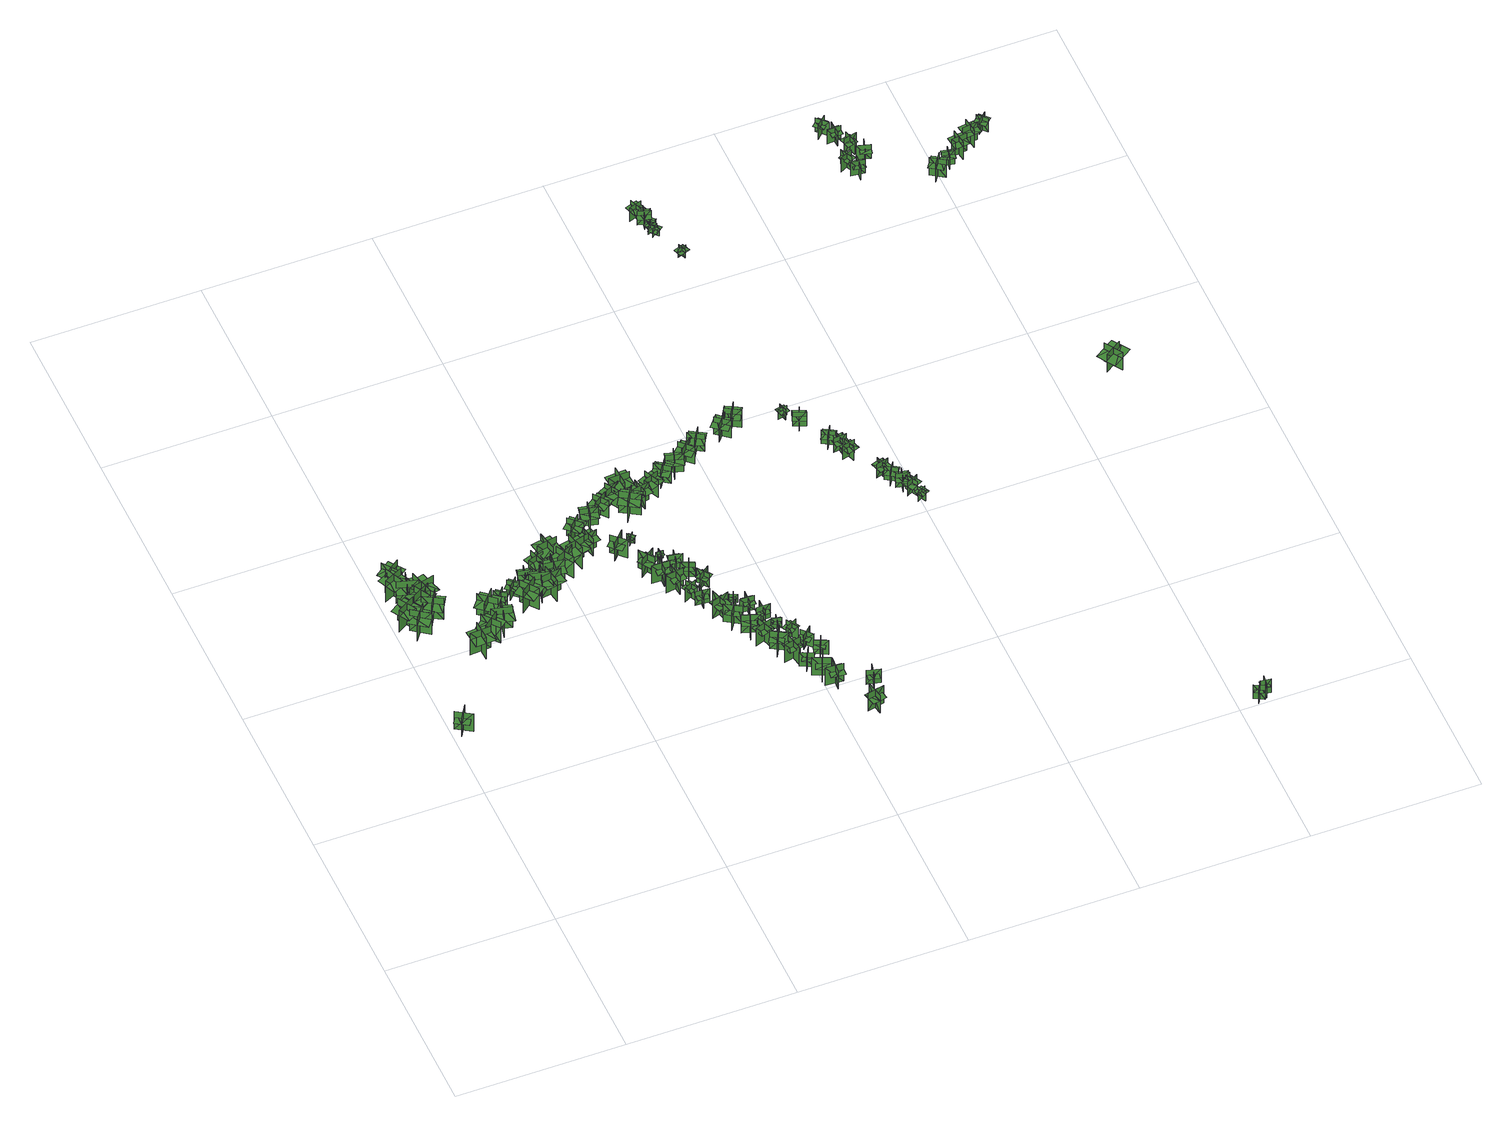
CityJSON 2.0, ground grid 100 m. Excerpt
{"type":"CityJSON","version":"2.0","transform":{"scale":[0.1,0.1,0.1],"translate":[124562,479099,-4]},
"CityObjects":{
"tree1":{"type":"SolitaryVegetationObject","geometry":[{"type":"MultiSurface","lod":"1","boundaries":[[[0,1,2]],[[0,2,3]],[[4,5,6]],[[4,6,7]],[[8,9,10]],[[8,10,11]],[[8,11,12]],[[8,12,13]]]}]},
"tree2":{"type":"SolitaryVegetationObject","geometry":[{"type":"MultiSurface","lod":"1","boundaries":[[[14,15,16]],[[14,16,17]],[[18,19,20]],[[18,20,21]],[[22,23,24]],[[22,24,25]],[[22,25,26]],[[22,26,27]]]}]},
"tree3":{"type":"SolitaryVegetationObject","geometry":[{"type":"MultiSurface","lod":"1","boundaries":[[[28,29,30]],[[28,30,31]],[[32,33,34]],[[32,34,35]],[[36,37,38]],[[36,38,39]],[[36,39,40]],[[36,40,41]]]}]},
"tree4":{"type":"SolitaryVegetationObject","geometry":[{"type":"MultiSurface","lod":"1","boundaries":[[[42,43,44]],[[42,44,45]],[[46,47,48]],[[46,48,49]],[[50,51,52]],[[50,52,53]],[[50,53,54]],[[50,54,55]]]}]},
"tree5":{"type":"SolitaryVegetationObject","geometry":[{"type":"MultiSurface","lod":"1","boundaries":[[[56,57,58]],[[56,58,59]],[[60,61,62]],[[60,62,63]],[[64,65,66]],[[64,66,67]],[[64,67,68]],[[64,68,69]]]}]},
"tree6":{"type":"SolitaryVegetationObject","geometry":[{"type":"MultiSurface","lod":"1","boundaries":[[[70,71,72]],[[70,72,73]],[[74,75,76]],[[74,76,77]],[[78,79,80]],[[78,80,81]],[[78,81,82]],[[78,82,83]]]}]},
"tree7":{"type":"SolitaryVegetationObject","geometry":[{"type":"MultiSurface","lod":"1","boundaries":[[[84,85,86]],[[84,86,87]],[[88,89,90]],[[88,90,91]],[[92,93,94]],[[92,94,95]],[[92,95,96]],[[92,96,97]]]}]},
"tree8":{"type":"SolitaryVegetationObject","geometry":[{"type":"MultiSurface","lod":"1","boundaries":[[[98,99,100]],[[98,100,101]],[[102,103,104]],[[102,104,105]],[[106,107,108]],[[106,108,109]],[[106,109,110]],[[106,110,111]]]}]},
"tree9":{"type":"SolitaryVegetationObject","geometry":[{"type":"MultiSurface","lod":"1","boundaries":[[[112,113,114]],[[112,114,115]],[[116,117,118]],[[116,118,119]],[[120,121,122]],[[120,122,123]],[[120,123,124]],[[120,124,125]]]}]},
"tree10":{"type":"SolitaryVegetationObject","geometry":[{"type":"MultiSurface","lod":"1","boundaries":[[[126,127,128]],[[126,128,129]],[[130,131,132]],[[130,132,133]],[[134,135,136]],[[134,136,137]],[[134,137,138]],[[134,138,139]]]}]},
"tree11":{"type":"SolitaryVegetationObject","geometry":[{"type":"MultiSurface","lod":"1","boundaries":[[[140,141,142]],[[140,142,143]],[[144,145,146]],[[144,146,147]],[[148,149,150]],[[148,150,151]],[[148,151,152]],[[148,152,153]]]}]},
"tree12":{"type":"SolitaryVegetationObject","geometry":[{"type":"MultiSurface","lod":"1","boundaries":[[[154,155,156]],[[154,156,157]],[[158,159,160]],[[158,160,161]],[[162,163,164]],[[162,164,165]],[[162,165,166]],[[162,166,167]]]}]},
"tree13":{"type":"SolitaryVegetationObject","geometry":[{"type":"MultiSurface","lod":"1","boundaries":[[[168,169,170]],[[168,170,171]],[[172,173,174]],[[172,174,175]],[[176,177,178]],[[176,178,179]],[[176,179,180]],[[176,180,181]]]}]},
"tree14":{"type":"SolitaryVegetationObject","geometry":[{"type":"MultiSurface","lod":"1","boundaries":[[[182,183,184]],[[182,184,185]],[[186,187,188]],[[186,188,189]],[[190,191,192]],[[190,192,193]],[[190,193,194]],[[190,194,195]]]}]},
"tree15":{"type":"SolitaryVegetationObject","geometry":[{"type":"MultiSurface","lod":"1","boundaries":[[[196,197,198]],[[196,198,199]],[[200,201,202]],[[200,202,203]],[[204,205,206]],[[204,206,207]],[[204,207,208]],[[204,208,209]]]}]},
"tree16":{"type":"SolitaryVegetationObject","geometry":[{"type":"MultiSurface","lod":"1","boundaries":[[[210,211,212]],[[210,212,213]],[[214,215,216]],[[214,216,217]],[[218,219,220]],[[218,220,221]],[[218,221,222]],[[218,222,223]]]}]},
"tree17":{"type":"SolitaryVegetationObject","geometry":[{"type":"MultiSurface","lod":"1","boundaries":[[[224,225,226]],[[224,226,227]],[[228,229,230]],[[228,230,231]],[[232,233,234]],[[232,234,235]],[[232,235,236]],[[232,236,237]]]}]},
"tree18":{"type":"SolitaryVegetationObject","geometry":[{"type":"MultiSurface","lod":"1","boundaries":[[[238,239,240]],[[238,240,241]],[[242,243,244]],[[242,244,245]],[[246,247,248]],[[246,248,249]],[[246,249,250]],[[246,250,251]]]}]},
"tree19":{"type":"SolitaryVegetationObject","geometry":[{"type":"MultiSurface","lod":"1","boundaries":[[[252,253,254]],[[252,254,255]],[[256,257,258]],[[256,258,259]],[[260,261,262]],[[260,262,263]],[[260,263,264]],[[260,264,265]]]}]},
"tree20":{"type":"SolitaryVegetationObject","geometry":[{"type":"MultiSurface","lod":"1","boundaries":[[[266,267,268]],[[266,268,269]],[[270,271,272]],[[270,272,273]],[[274,275,276]],[[274,276,277]],[[274,277,278]],[[274,278,279]]]}]},
"tree21":{"type":"SolitaryVegetationObject","geometry":[{"type":"MultiSurface","lod":"1","boundaries":[[[280,281,282]],[[280,282,283]],[[284,285,286]],[[284,286,287]],[[288,289,290]],[[288,290,291]],[[288,291,292]],[[288,292,293]]]}]},
"tree22":{"type":"SolitaryVegetationObject","geometry":[{"type":"MultiSurface","lod":"1","boundaries":[[[294,295,296]],[[294,296,297]],[[298,299,300]],[[298,300,301]],[[302,303,304]],[[302,304,305]],[[302,305,306]],[[302,306,307]]]}]},
"tree23":{"type":"SolitaryVegetationObject","geometry":[{"type":"MultiSurface","lod":"1","boundaries":[[[308,309,310]],[[308,310,311]],[[312,313,314]],[[312,314,315]],[[316,317,318]],[[316,318,319]],[[316,319,320]],[[316,320,321]]]}]},
"tree24":{"type":"SolitaryVegetationObject","geometry":[{"type":"MultiSurface","lod":"1","boundaries":[[[322,323,324]],[[322,324,325]],[[326,327,328]],[[326,328,329]],[[330,331,332]],[[330,332,333]],[[330,333,334]],[[330,334,335]]]}]},
"tree25":{"type":"SolitaryVegetationObject","geometry":[{"type":"MultiSurface","lod":"1","boundaries":[[[336,337,338]],[[336,338,339]],[[340,341,342]],[[340,342,343]],[[344,345,346]],[[344,346,347]],[[344,347,348]],[[344,348,349]]]}]},
"tree26":{"type":"SolitaryVegetationObject","geometry":[{"type":"MultiSurface","lod":"1","boundaries":[[[350,351,352]],[[350,352,353]],[[354,355,356]],[[354,356,357]],[[358,359,360]],[[358,360,361]],[[358,361,362]],[[358,362,363]]]}]},
"tree27":{"type":"SolitaryVegetationObject","geometry":[{"type":"MultiSurface","lod":"1","boundaries":[[[364,365,366]],[[364,366,367]],[[368,369,370]],[[368,370,371]],[[372,373,374]],[[372,374,375]],[[372,375,376]],[[372,376,377]]]}]},
"tree28":{"type":"SolitaryVegetationObject","geometry":[{"type":"MultiSurface","lod":"1","boundaries":[[[378,379,380]],[[378,380,381]],[[382,383,384]],[[382,384,385]],[[386,387,388]],[[386,388,389]],[[386,389,390]],[[386,390,391]]]}]},
"tree29":{"type":"SolitaryVegetationObject","geometry":[{"type":"MultiSurface","lod":"1","boundaries":[[[392,393,394]],[[392,394,395]],[[396,397,398]],[[396,398,399]],[[400,401,402]],[[400,402,403]],[[400,403,404]],[[400,404,405]]]}]},
"tree30":{"type":"SolitaryVegetationObject","geometry":[{"type":"MultiSurface","lod":"1","boundaries":[[[406,407,408]],[[406,408,409]],[[410,411,412]],[[410,412,413]],[[414,415,416]],[[414,416,417]],[[414,417,418]],[[414,418,419]]]}]},
"tree31":{"type":"SolitaryVegetationObject","geometry":[{"type":"MultiSurface","lod":"1","boundaries":[[[420,421,422]],[[420,422,423]],[[424,425,426]],[[424,426,427]],[[428,429,430]],[[428,430,431]],[[428,431,432]],[[428,432,433]]]}]},
"tree32":{"type":"SolitaryVegetationObject","geometry":[{"type":"MultiSurface","lod":"1","boundaries":[[[434,435,436]],[[434,436,437]],[[438,439,440]],[[438,440,441]],[[442,443,444]],[[442,444,445]],[[442,445,446]],[[442,446,447]]]}]},
"tree33":{"type":"SolitaryVegetationObject","geometry":[{"type":"MultiSurface","lod":"1","boundaries":[[[448,449,450]],[[448,450,451]],[[452,453,454]],[[452,454,455]],[[456,457,458]],[[456,458,459]],[[456,459,460]],[[456,460,461]]]}]},
"tree34":{"type":"SolitaryVegetationObject","geometry":[{"type":"MultiSurface","lod":"1","boundaries":[[[462,463,464]],[[462,464,465]],[[466,467,468]],[[466,468,469]],[[470,471,472]],[[470,472,473]],[[470,473,474]],[[470,474,475]]]}]},
"tree35":{"type":"SolitaryVegetationObject","geometry":[{"type":"MultiSurface","lod":"1","boundaries":[[[476,477,478]],[[476,478,479]],[[480,481,482]],[[480,482,483]],[[484,485,486]],[[484,486,487]],[[484,487,488]],[[484,488,489]]]}]},
"tree36":{"type":"SolitaryVegetationObject","geometry":[{"type":"MultiSurface","lod":"1","boundaries":[[[490,491,492]],[[490,492,493]],[[494,495,496]],[[494,496,497]],[[498,499,500]],[[498,500,501]],[[498,501,502]],[[498,502,503]]]}]},
"tree37":{"type":"SolitaryVegetationObject","geometry":[{"type":"MultiSurface","lod":"1","boundaries":[[[504,505,506]],[[504,506,507]],[[508,509,510]],[[508,510,511]],[[512,513,514]],[[512,514,515]],[[512,515,516]],[[512,516,517]]]}]},
"tree38":{"type":"SolitaryVegetationObject","geometry":[{"type":"MultiSurface","lod":"1","boundaries":[[[518,519,520]],[[518,520,521]],[[522,523,524]],[[522,524,525]],[[526,527,528]],[[526,528,529]],[[526,529,530]],[[526,530,531]]]}]},
"tree39":{"type":"SolitaryVegetationObject","geometry":[{"type":"MultiSurface","lod":"1","boundaries":[[[532,533,534]],[[532,534,535]],[[536,537,538]],[[536,538,539]],[[540,541,542]],[[540,542,543]],[[540,543,544]],[[540,544,545]]]}]},
"tree40":{"type":"SolitaryVegetationObject","geometry":[{"type":"MultiSurface","lod":"1","boundaries":[[[546,547,548]],[[546,548,549]],[[550,551,552]],[[550,552,553]],[[554,555,556]],[[554,556,557]],[[554,557,558]],[[554,558,559]]]}]},
"tree41":{"type":"SolitaryVegetationObject","geometry":[{"type":"MultiSurface","lod":"1","boundaries":[[[560,561,562]],[[560,562,563]],[[564,565,566]],[[564,566,567]],[[568,569,570]],[[568,570,571]],[[568,571,572]],[[568,572,573]]]}]},
"tree42":{"type":"SolitaryVegetationObject","geometry":[{"type":"MultiSurface","lod":"1","boundaries":[[[574,575,576]],[[574,576,577]],[[578,579,580]],[[578,580,581]],[[582,583,584]],[[582,584,585]],[[582,585,586]],[[582,586,587]]]}]},
"tree43":{"type":"SolitaryVegetationObject","geometry":[{"type":"MultiSurface","lod":"1","boundaries":[[[588,589,590]],[[588,590,591]],[[592,593,594]],[[592,594,595]],[[596,597,598]],[[596,598,599]],[[596,599,600]],[[596,600,601]]]}]},
"tree44":{"type":"SolitaryVegetationObject","geometry":[{"type":"MultiSurface","lod":"1","boundaries":[[[602,603,604]],[[602,604,605]],[[606,607,608]],[[606,608,609]],[[610,611,612]],[[610,612,613]],[[610,613,614]],[[610,614,615]]]}]},
"tree45":{"type":"SolitaryVegetationObject","geometry":[{"type":"MultiSurface","lod":"1","boundaries":[[[616,617,618]],[[616,618,619]],[[620,621,622]],[[620,622,623]],[[624,625,626]],[[624,626,627]],[[624,627,628]],[[624,628,629]]]}]},
"tree46":{"type":"SolitaryVegetationObject","geometry":[{"type":"MultiSurface","lod":"1","boundaries":[[[630,631,632]],[[630,632,633]],[[634,635,636]],[[634,636,637]],[[638,639,640]],[[638,640,641]],[[638,641,642]],[[638,642,643]]]}]},
"tree47":{"type":"SolitaryVegetationObject","geometry":[{"type":"MultiSurface","lod":"1","boundaries":[[[644,645,646]],[[644,646,647]],[[648,649,650]],[[648,650,651]],[[652,653,654]],[[652,654,655]],[[652,655,656]],[[652,656,657]]]}]},
"tree48":{"type":"SolitaryVegetationObject","geometry":[{"type":"MultiSurface","lod":"1","boundaries":[[[658,659,660]],[[658,660,661]],[[662,663,664]],[[662,664,665]],[[666,667,668]],[[666,668,669]],[[666,669,670]],[[666,670,671]]]}]},
"tree49":{"type":"SolitaryVegetationObject","geometry":[{"type":"MultiSurface","lod":"1","boundaries":[[[672,673,674]],[[672,674,675]],[[676,677,678]],[[676,678,679]],[[680,681,682]],[[680,682,683]],[[680,683,684]],[[680,684,685]]]}]},
"tree50":{"type":"SolitaryVegetationObject","geometry":[{"type":"MultiSurface","lod":"1","boundaries":[[[686,687,688]],[[686,688,689]],[[690,691,692]],[[690,692,693]],[[694,695,696]],[[694,696,697]],[[694,697,698]],[[694,698,699]]]}]},
"tree51":{"type":"SolitaryVegetationObject","geometry":[{"type":"MultiSurface","lod":"1","boundaries":[[[700,701,702]],[[700,702,703]],[[704,705,706]],[[704,706,707]],[[708,709,710]],[[708,710,711]],[[708,711,712]],[[708,712,713]]]}]},
"tree52":{"type":"SolitaryVegetationObject","geometry":[{"type":"MultiSurface","lod":"1","boundaries":[[[714,715,716]],[[714,716,717]],[[718,719,720]],[[718,720,721]],[[722,723,724]],[[722,724,725]],[[722,725,726]],[[722,726,727]]]}]},
"tree53":{"type":"SolitaryVegetationObject","geometry":[{"type":"MultiSurface","lod":"1","boundaries":[[[728,729,730]],[[728,730,731]],[[732,733,734]],[[732,734,735]],[[736,737,738]],[[736,738,739]],[[736,739,740]],[[736,740,741]]]}]},
"tree54":{"type":"SolitaryVegetationObject","geometry":[{"type":"MultiSurface","lod":"1","boundaries":[[[742,743,744]],[[742,744,745]],[[746,747,748]],[[746,748,749]],[[750,751,752]],[[750,752,753]],[[750,753,754]],[[750,754,755]]]}]},
"tree55":{"type":"SolitaryVegetationObject","geometry":[{"type":"MultiSurface","lod":"1","boundaries":[[[756,757,758]],[[756,758,759]],[[760,761,762]],[[760,762,763]],[[764,765,766]],[[764,766,767]],[[764,767,768]],[[764,768,769]]]}]},
"tree56":{"type":"SolitaryVegetationObject","geometry":[{"type":"MultiSurface","lod":"1","boundaries":[[[770,771,772]],[[770,772,773]],[[774,775,776]],[[774,776,777]],[[778,779,780]],[[778,780,781]],[[778,781,782]],[[778,782,783]]]}]},
"tree57":{"type":"SolitaryVegetationObject","geometry":[{"type":"MultiSurface","lod":"1","boundaries":[[[784,785,786]],[[784,786,787]],[[788,789,790]],[[788,790,791]],[[792,793,794]],[[792,794,795]],[[792,795,796]],[[792,796,797]]]}]},
"tree58":{"type":"SolitaryVegetationObject","geometry":[{"type":"MultiSurface","lod":"1","boundaries":[[[798,799,800]],[[798,800,801]],[[802,803,804]],[[802,804,805]],[[806,807,808]],[[806,808,809]],[[806,809,810]],[[806,810,811]]]}]},
"tree59":{"type":"SolitaryVegetationObject","geometry":[{"type":"MultiSurface","lod":"1","boundaries":[[[812,813,814]],[[812,814,815]],[[816,817,818]],[[816,818,819]],[[820,821,822]],[[820,822,823]],[[820,823,824]],[[820,824,825]]]}]},
"tree60":{"type":"SolitaryVegetationObject","geometry":[{"type":"MultiSurface","lod":"1","boundaries":[[[826,827,828]],[[826,828,829]],[[830,831,832]],[[830,832,833]],[[834,835,836]],[[834,836,837]],[[834,837,838]],[[834,838,839]]]}]},
"tree61":{"type":"SolitaryVegetationObject","geometry":[{"type":"MultiSurface","lod":"1","boundaries":[[[840,841,842]],[[840,842,843]],[[844,845,846]],[[844,846,847]],[[848,849,850]],[[848,850,851]],[[848,851,852]],[[848,852,853]]]}]},
"tree62":{"type":"SolitaryVegetationObject","geometry":[{"type":"MultiSurface","lod":"1","boundaries":[[[854,855,856]],[[854,856,857]],[[858,859,860]],[[858,860,861]],[[862,863,864]],[[862,864,865]],[[862,865,866]],[[862,866,867]]]}]},
"tree63":{"type":"SolitaryVegetationObject","geometry":[{"type":"MultiSurface","lod":"1","boundaries":[[[868,869,870]],[[868,870,871]],[[872,873,874]],[[872,874,875]],[[876,877,878]],[[876,878,879]],[[876,879,880]],[[876,880,881]]]}]},
"tree64":{"type":"SolitaryVegetationObject","geometry":[{"type":"MultiSurface","lod":"1","boundaries":[[[882,883,884]],[[882,884,885]],[[886,887,888]],[[886,888,889]],[[890,891,892]],[[890,892,893]],[[890,893,894]],[[890,894,895]]]}]},
"tree65":{"type":"SolitaryVegetationObject","geometry":[{"type":"MultiSurface","lod":"1","boundaries":[[[896,897,898]],[[896,898,899]],[[900,901,902]],[[900,902,903]],[[904,905,906]],[[904,906,907]],[[904,907,908]],[[904,908,909]]]}]},
"tree66":{"type":"SolitaryVegetationObject","geometry":[{"type":"MultiSurface","lod":"1","boundaries":[[[910,911,912]],[[910,912,913]],[[914,915,916]],[[914,916,917]],[[918,919,920]],[[918,920,921]],[[918,921,922]],[[918,922,923]]]}]},
"tree67":{"type":"SolitaryVegetationObject","geometry":[{"type":"MultiSurface","lod":"1","boundaries":[[[924,925,926]],[[924,926,927]],[[928,929,930]],[[928,930,931]],[[932,933,934]],[[932,934,935]],[[932,935,936]],[[932,936,937]]]}]},
"tree68":{"type":"SolitaryVegetationObject","geometry":[{"type":"MultiSurface","lod":"1","boundaries":[[[938,939,940]],[[938,940,941]],[[942,943,944]],[[942,944,945]],[[946,947,948]],[[946,948,949]],[[946,949,950]],[[946,950,951]]]}]},
"tree69":{"type":"SolitaryVegetationObject","geometry":[{"type":"MultiSurface","lod":"1","boundaries":[[[952,953,954]],[[952,954,955]],[[956,957,958]],[[956,958,959]],[[960,961,962]],[[960,962,963]],[[960,963,964]],[[960,964,965]]]}]},
"tree70":{"type":"SolitaryVegetationObject","geometry":[{"type":"MultiSurface","lod":"1","boundaries":[[[966,967,968]],[[966,968,969]],[[970,971,972]],[[970,972,973]],[[974,975,976]],[[974,976,977]],[[974,977,978]],[[974,978,979]]]}]},
"tree71":{"type":"SolitaryVegetationObject","geometry":[{"type":"MultiSurface","lod":"1","boundaries":[[[980,981,982]],[[980,982,983]],[[984,985,986]],[[984,986,987]],[[988,989,990]],[[988,990,991]],[[988,991,992]],[[988,992,993]]]}]},
"tree72":{"type":"SolitaryVegetationObject","geometry":[{"type":"MultiSurface","lod":"1","boundaries":[[[994,995,996]],[[994,996,997]],[[998,999,1000]],[[998,1000,1001]],[[1002,1003,1004]],[[1002,1004,1005]],[[1002,1005,1006]],[[1002,1006,1007]]]}]},
"tree73":{"type":"SolitaryVegetationObject","geometry":[{"type":"MultiSurface","lod":"1","boundaries":[[[1008,1009,1010]],[[1008,1010,1011]],[[1012,1013,1014]],[[1012,1014,1015]],[[1016,1017,1018]],[[1016,1018,1019]],[[1016,1019,1020]],[[1016,1020,1021]]]}]},
"tree74":{"type":"SolitaryVegetationObject","geometry":[{"type":"MultiSurface","lod":"1","boundaries":[[[1022,1023,1024]],[[1022,1024,1025]],[[1026,1027,1028]],[[1026,1028,1029]],[[1030,1031,1032]],[[1030,1032,1033]],[[1030,1033,1034]],[[1030,1034,1035]]]}]},
"tree75":{"type":"SolitaryVegetationObject","geometry":[{"type":"MultiSurface","lod":"1","boundaries":[[[1036,1037,1038]],[[1036,1038,1039]],[[1040,1041,1042]],[[1040,1042,1043]],[[1044,1045,1046]],[[1044,1046,1047]],[[1044,1047,1048]],[[1044,1048,1049]]]}]},
"tree76":{"type":"SolitaryVegetationObject","geometry":[{"type":"MultiSurface","lod":"1","boundaries":[[[1050,1051,1052]],[[1050,1052,1053]],[[1054,1055,1056]],[[1054,1056,1057]],[[1058,1059,1060]],[[1058,1060,1061]],[[1058,1061,1062]],[[1058,1062,1063]]]}]},
"tree77":{"type":"SolitaryVegetationObject","geometry":[{"type":"MultiSurface","lod":"1","boundaries":[[[1064,1065,1066]],[[1064,1066,1067]],[[1068,1069,1070]],[[1068,1070,1071]],[[1072,1073,1074]],[[1072,1074,1075]],[[1072,1075,1076]],[[1072,1076,1077]]]}]},
"tree78":{"type":"SolitaryVegetationObject","geometry":[{"type":"MultiSurface","lod":"1","boundaries":[[[1078,1079,1080]],[[1078,1080,1081]],[[1082,1083,1084]],[[1082,1084,1085]],[[1086,1087,1088]],[[1086,1088,1089]],[[1086,1089,1090]],[[1086,1090,1091]]]}]},
"tree79":{"type":"SolitaryVegetationObject","geometry":[{"type":"MultiSurface","lod":"1","boundaries":[[[1092,1093,1094]],[[1092,1094,1095]],[[1096,1097,1098]],[[1096,1098,1099]],[[1100,1101,1102]],[[1100,1102,1103]],[[1100,1103,1104]],[[1100,1104,1105]]]}]},
"tree80":{"type":"SolitaryVegetationObject","geometry":[{"type":"MultiSurface","lod":"1","boundaries":[[[1106,1107,1108]],[[1106,1108,1109]],[[1110,1111,1112]],[[1110,1112,1113]],[[1114,1115,1116]],[[1114,1116,1117]],[[1114,1117,1118]],[[1114,1118,1119]]]}]},
"tree81":{"type":"SolitaryVegetationObject","geometry":[{"type":"MultiSurface","lod":"1","boundaries":[[[1120,1121,1122]],[[1120,1122,1123]],[[1124,1125,1126]],[[1124,1126,1127]],[[1128,1129,1130]],[[1128,1130,1131]],[[1128,1131,1132]],[[1128,1132,1133]]]}]},
"tree82":{"type":"SolitaryVegetationObject","geometry":[{"type":"MultiSurface","lod":"1","boundaries":[[[1134,1135,1136]],[[1134,1136,1137]],[[1138,1139,1140]],[[1138,1140,1141]],[[1142,1143,1144]],[[1142,1144,1145]],[[1142,1145,1146]],[[1142,1146,1147]]]}]},
"tree83":{"type":"SolitaryVegetationObject","geometry":[{"type":"MultiSurface","lod":"1","boundaries":[[[1148,1149,1150]],[[1148,1150,1151]],[[1152,1153,1154]],[[1152,1154,1155]],[[1156,1157,1158]],[[1156,1158,1159]],[[1156,1159,1160]],[[1156,1160,1161]]]}]},
"tree84":{"type":"SolitaryVegetationObject","geometry":[{"type":"MultiSurface","lod":"1","boundaries":[[[1162,1163,1164]],[[1162,1164,1165]],[[1166,1167,1168]],[[1166,1168,1169]],[[1170,1171,1172]],[[1170,1172,1173]],[[1170,1173,1174]],[[1170,1174,1175]]]}]},
"tree85":{"type":"SolitaryVegetationObject","geometry":[{"type":"MultiSurface","lod":"1","boundaries":[[[1176,1177,1178]],[[1176,1178,1179]],[[1180,1181,1182]],[[1180,1182,1183]],[[1184,1185,1186]],[[1184,1186,1187]],[[1184,1187,1188]],[[1184,1188,1189]]]}]},
"tree86":{"type":"SolitaryVegetationObject","geometry":[{"type":"MultiSurface","lod":"1","boundaries":[[[1190,1191,1192]],[[1190,1192,1193]],[[1194,1195,1196]],[[1194,1196,1197]],[[1198,1199,1200]],[[1198,1200,1201]],[[1198,1201,1202]],[[1198,1202,1203]]]}]},
"tree87":{"type":"SolitaryVegetationObject","geometry":[{"type":"MultiSurface","lod":"1","boundaries":[[[1204,1205,1206]],[[1204,1206,1207]],[[1208,1209,1210]],[[1208,1210,1211]],[[1212,1213,1214]],[[1212,1214,1215]],[[1212,1215,1216]],[[1212,1216,1217]]]}]},
"tree88":{"type":"SolitaryVegetationObject","geometry":[{"type":"MultiSurface","lod":"1","boundaries":[[[1218,1219,1220]],[[1218,1220,1221]],[[1222,1223,1224]],[[1222,1224,1225]],[[1226,1227,1228]],[[1226,1228,1229]],[[1226,1229,1230]],[[1226,1230,1231]]]}]},
"tree89":{"type":"SolitaryVegetationObject","geometry":[{"type":"MultiSurface","lod":"1","boundaries":[[[1232,1233,1234]],[[1232,1234,1235]],[[1236,1237,1238]],[[1236,1238,1239]],[[1240,1241,1242]],[[1240,1242,1243]],[[1240,1243,1244]],[[1240,1244,1245]]]}]},
"tree90":{"type":"SolitaryVegetationObject","geometry":[{"type":"MultiSurface","lod":"1","boundaries":[[[1246,1247,1248]],[[1246,1248,1249]],[[1250,1251,1252]],[[1250,1252,1253]],[[1254,1255,1256]],[[1254,1256,1257]],[[1254,1257,1258]],[[1254,1258,1259]]]}]},
"tree91":{"type":"SolitaryVegetationObject","geometry":[{"type":"MultiSurface","lod":"1","boundaries":[[[1260,1261,1262]],[[1260,1262,1263]],[[1264,1265,1266]],[[1264,1266,1267]],[[1268,1269,1270]],[[1268,1270,1271]],[[1268,1271,1272]],[[1268,1272,1273]]]}]},
"tree92":{"type":"SolitaryVegetationObject","geometry":[{"type":"MultiSurface","lod":"1","boundaries":[[[1274,1275,1276]],[[1274,1276,1277]],[[1278,1279,1280]],[[1278,1280,1281]],[[1282,1283,1284]],[[1282,1284,1285]],[[1282,1285,1286]],[[1282,1286,1287]]]}]},
"tree93":{"type":"SolitaryVegetationObject","geometry":[{"type":"MultiSurface","lod":"1","boundaries":[[[1288,1289,1290]],[[1288,1290,1291]],[[1292,1293,1294]],[[1292,1294,1295]],[[1296,1297,1298]],[[1296,1298,1299]],[[1296,1299,1300]],[[1296,1300,1301]]]}]},
"tree94":{"type":"SolitaryVegetationObject","geometry":[{"type":"MultiSurface","lod":"1","boundaries":[[[1302,1303,1304]],[[1302,1304,1305]],[[1306,1307,1308]],[[1306,1308,1309]],[[1310,1311,1312]],[[1310,1312,1313]],[[1310,1313,1314]],[[1310,1314,1315]]]}]},
"tree95":{"type":"SolitaryVegetationObject","geometry":[{"type":"MultiSurface","lod":"1","boundaries":[[[1316,1317,1318]],[[1316,1318,1319]],[[1320,1321,1322]],[[1320,1322,1323]],[[1324,1325,1326]],[[1324,1326,1327]],[[1324,1327,1328]],[[1324,1328,1329]]]}]},
"tree96":{"type":"SolitaryVegetationObject","geometry":[{"type":"MultiSurface","lod":"1","boundaries":[[[1330,1331,1332]],[[1330,1332,1333]],[[1334,1335,1336]],[[1334,1336,1337]],[[1338,1339,1340]],[[1338,1340,1341]],[[1338,1341,1342]],[[1338,1342,1343]]]}]},
"tree97":{"type":"SolitaryVegetationObject","geometry":[{"type":"MultiSurface","lod":"1","boundaries":[[[1344,1345,1346]],[[1344,1346,1347]],[[1348,1349,1350]],[[1348,1350,1351]],[[1352,1353,1354]],[[1352,1354,1355]],[[1352,1355,1356]],[[1352,1356,1357]]]}]},
"tree98":{"type":"SolitaryVegetationObject","geometry":[{"type":"MultiSurface","lod":"1","boundaries":[[[1358,1359,1360]],[[1358,1360,1361]],[[1362,1363,1364]],[[1362,1364,1365]],[[1366,1367,1368]],[[1366,1368,1369]],[[1366,1369,1370]],[[1366,1370,1371]]]}]}
},
"vertices":[
[26,1490,12],[115,1435,12],[115,1435,152],[26,1490,152],[41,1425,12],[41,1425,152],[97,1514,152],[97,1514,12],[41,1425,108],[78,1402,108],[123,1473,108],[86,1496,108],[49,1519,108],[4,1448,108],
[131,2334,7],[27,2270,7],[27,2270,177],[131,2334,177],[52,2353,7],[116,2250,7],[116,2250,177],[52,2353,177],[52,2353,129],[0,2321,129],[64,2217,129],[116,2250,129],[168,2282,129],[103,2385,129],
[161,2267,8],[89,2170,8],[89,2170,178],[161,2267,178],[81,2256,8],[179,2183,8],[179,2183,178],[81,2256,178],[81,2256,130],[45,2207,130],[142,2135,130],[179,2183,130],[215,2232,130],[117,2305,130],
[151,2549,10],[40,2497,10],[40,2497,179],[151,2549,179],[75,2577,10],[126,2466,10],[126,2466,179],[75,2577,179],[75,2577,132],[19,2551,132],[71,2441,132],[126,2466,132],[181,2492,132],[130,2602,132],
[90,2467,10],[207,2433,10],[207,2433,180],[90,2467,180],[128,2395,10],[162,2512,10],[162,2512,180],[128,2395,180],[128,2395,132],[187,2378,132],[221,2495,132],[162,2512,132],[104,2529,132],[70,2412,132],
[156,2548,10],[79,2652,10],[79,2652,150],[156,2548,150],[168,2639,10],[65,2562,10],[65,2562,150],[168,2639,150],[164,2636,111],[131,2681,111],[36,2611,111],[69,2566,111],[102,2520,111],[198,2591,111],
[162,2413,10],[224,2307,10],[224,2307,179],[162,2413,179],[141,2334,10],[246,2396,10],[246,2396,179],[141,2334,179],[141,2334,132],[172,2282,132],[277,2343,132],[246,2396,132],[216,2448,132],[111,2387,132],
[282,2260,9],[176,2320,9],[176,2320,178],[282,2260,178],[261,2338,9],[200,2232,9],[200,2232,178],[261,2338,178],[261,2338,131],[208,2368,131],[148,2263,131],[200,2232,131],[253,2202,131],[314,2308,131],
[294,2436,9],[141,2396,9],[141,2396,180],[294,2436,180],[196,2492,9],[236,2340,9],[236,2340,180],[196,2492,180],[198,2486,133],[131,2469,133],[167,2329,133],[234,2346,133],[301,2363,133],[264,2503,133],
[437,1972,9],[316,1965,9],[316,1965,179],[437,1972,179],[377,2026,9],[384,1905,9],[384,1905,179],[377,2026,179],[377,2026,131],[316,2022,131],[324,1901,131],[384,1905,131],[445,1908,131],[438,2030,131],
[501,1983,8],[422,2076,8],[422,2076,177],[501,1983,177],[508,2064,8],[415,1986,8],[415,1986,177],[508,2064,177],[508,2064,130],[469,2111,130],[376,2032,130],[415,1986,130],[454,1939,130],[547,2017,130],
[553,2148,8],[460,2226,8],[460,2226,178],[553,2148,178],[546,2228,8],[468,2135,8],[468,2135,178],[546,2228,178],[546,2228,130],[500,2268,130],[422,2174,130],[468,2135,130],[515,2096,130],[593,2189,130],
[605,2062,9],[487,2090,9],[487,2090,178],[605,2062,178],[563,2131,9],[535,2013,9],[535,2013,178],[563,2131,178],[563,2131,130],[504,2145,130],[476,2027,130],[535,2013,130],[594,1999,130],[622,2117,130],
[635,2215,10],[573,2261,10],[573,2261,118],[635,2215,118],[628,2266,10],[582,2204,10],[582,2204,118],[628,2266,118],[628,2266,87],[597,2289,87],[551,2227,87],[582,2204,87],[613,2180,87],[659,2243,87],
[720,2307,9],[668,2250,9],[668,2250,117],[720,2307,117],[668,2305,9],[726,2253,9],[726,2253,117],[668,2305,117],[668,2305,87],[642,2276,87],[700,2224,87],[726,2253,87],[752,2282,87],[694,2334,87],
[794,2218,6],[698,2143,6],[698,2143,176],[794,2218,176],[713,2228,6],[788,2132,6],[788,2132,176],[713,2228,176],[713,2228,128],[665,2191,128],[740,2095,128],[788,2132,128],[836,2170,128],[761,2266,128],
[749,2339,10],[825,2324,10],[825,2324,117],[749,2339,117],[778,2296,10],[793,2372,10],[793,2372,117],[778,2296,117],[778,2296,87],[816,2288,87],[831,2364,87],[793,2372,87],[755,2379,87],[740,2303,87],
[893,2221,6],[775,2250,6],[775,2250,176],[893,2221,176],[852,2291,6],[823,2172,6],[823,2172,176],[852,2291,176],[852,2291,128],[793,2305,128],[764,2187,128],[823,2172,128],[882,2158,128],[911,2276,128],
[879,2269,7],[900,2149,7],[900,2149,176],[879,2269,176],[832,2203,7],[951,2224,7],[951,2224,176],[832,2203,176],[832,2203,128],[842,2143,128],[962,2164,128],[951,2224,128],[941,2284,128],[821,2263,128],
[919,2399,10],[825,2367,10],[825,2367,148],[919,2399,148],[860,2429,10],[892,2335,10],[892,2335,148],[860,2429,148],[860,2429,109],[812,2413,109],[844,2319,109],[892,2335,109],[939,2351,109],[907,2445,109],
[876,2291,6],[997,2276,6],[997,2276,175],[876,2291,175],[926,2227,6],[941,2347,6],[941,2347,175],[926,2227,175],[926,2227,128],[986,2219,128],[1001,2340,128],[941,2347,128],[880,2355,128],[865,2234,128],
[972,2379,8],[947,2498,8],[947,2498,178],[972,2379,178],[1016,2447,8],[897,2422,8],[897,2422,178],[1016,2447,178],[1016,2447,130],[1004,2506,130],[885,2481,130],[897,2422,130],[910,2362,130],[1029,2387,130],
[991,2381,5],[1049,2275,5],[1049,2275,174],[991,2381,174],[968,2304,5],[1074,2362,5],[1074,2362,174],[968,2304,174],[968,2304,127],[997,2250,127],[1104,2309,127],[1074,2362,127],[1045,2416,127],[938,2357,127],
[1157,2395,7],[1039,2365,7],[1039,2365,177],[1157,2395,177],[1087,2437,7],[1117,2319,7],[1117,2319,177],[1087,2437,177],[1087,2437,129],[1028,2422,129],[1058,2304,129],[1117,2319,129],[1176,2334,129],[1146,2452,129],
[1151,2418,8],[1248,2438,8],[1248,2438,146],[1151,2418,146],[1206,2382,8],[1186,2479,8],[1186,2479,146],[1206,2382,146],[1206,2382,108],[1255,2392,108],[1235,2489,108],[1186,2479,108],[1137,2469,108],[1157,2371,108],
[1198,2576,10],[1129,2505,10],[1129,2505,149],[1198,2576,149],[1132,2576,10],[1203,2506,10],[1203,2506,149],[1132,2576,149],[1132,2576,110],[1097,2540,110],[1168,2471,110],[1203,2506,110],[1238,2542,110],[1166,2612,110],
[1299,2371,10],[1374,2298,10],[1374,2298,150],[1299,2371,150],[1300,2304,10],[1300,2304,150],[1373,2378,150],[1373,2378,10],[1300,2304,106],[1331,2273,106],[1390,2333,106],[1358,2363,106],[1327,2394,106],[1269,2334,106],
[1279,2644,10],[1257,2547,10],[1257,2547,148],[1279,2644,148],[1222,2609,10],[1320,2587,10],[1320,2587,148],[1222,2609,148],[1222,2609,109],[1212,2560,109],[1309,2539,109],[1320,2587,109],[1330,2636,109],[1233,2657,109],
[1391,2134,11],[1477,2194,11],[1477,2194,151],[1391,2134,151],[1458,2123,11],[1458,2123,151],[1397,2208,151],[1397,2208,11],[1458,2123,107],[1493,2148,107],[1445,2216,107],[1409,2191,107],[1374,2166,107],[1422,2097,107],
[1477,2026,10],[1480,2130,10],[1480,2130,149],[1477,2026,149],[1525,2072,10],[1525,2072,149],[1421,2075,149],[1421,2075,10],[1525,2072,105],[1527,2115,105],[1443,2118,105],[1442,2074,105],[1440,2031,105],[1524,2028,105],
[1532,1941,9],[1517,2045,9],[1517,2045,149],[1532,1941,149],[1572,1995,9],[1572,1995,149],[1468,1980,149],[1468,1980,9],[1572,1995,105],[1565,2039,105],[1483,2026,105],[1489,1983,105],[1496,1940,105],[1579,1952,105],
[1610,1914,11],[1537,1878,11],[1537,1878,120],[1610,1914,120],[1561,1931,11],[1561,1931,120],[1597,1858,120],[1597,1858,11],[1561,1931,86],[1530,1916,86],[1559,1857,86],[1589,1872,86],[1620,1887,86],[1591,1946,86],
[1395,2676,10],[1316,2615,10],[1316,2615,148],[1395,2676,148],[1329,2685,10],[1390,2606,10],[1390,2606,148],[1329,2685,148],[1329,2685,109],[1289,2655,109],[1350,2576,109],[1390,2606,109],[1429,2637,109],[1368,2715,109],
[1449,2380,11],[1413,2410,11],[1413,2410,73],[1449,2380,73],[1446,2410,11],[1446,2410,73],[1416,2374,73],[1416,2374,11],[1446,2410,54],[1431,2422,54],[1408,2394,54],[1422,2381,54],[1437,2369,54],[1461,2397,54],
[1575,1833,12],[1657,1825,12],[1657,1825,121],[1575,1833,121],[1609,1793,12],[1609,1793,121],[1617,1874,121],[1617,1874,12],[1609,1793,87],[1643,1790,87],[1649,1855,87],[1615,1858,87],[1581,1861,87],[1575,1796,87],
[1627,1707,11],[1727,1740,11],[1727,1740,150],[1627,1707,150],[1687,1678,11],[1687,1678,150],[1655,1777,150],[1655,1777,11],[1687,1678,106],[1729,1691,106],[1703,1771,106],[1661,1757,106],[1620,1743,106],[1646,1664,106],
[1530,2198,12],[1529,2245,12],[1529,2245,74],[1530,2198,74],[1550,2220,12],[1550,2220,74],[1504,2219,74],[1504,2219,12],[1550,2220,54],[1550,2240,54],[1513,2239,54],[1513,2219,54],[1514,2200,54],[1551,2201,54],
[1760,1611,10],[1672,1668,10],[1672,1668,149],[1760,1611,149],[1746,1676,10],[1746,1676,149],[1689,1588,149],[1689,1588,10],[1746,1676,105],[1709,1700,105],[1664,1630,105],[1700,1606,105],[1737,1582,105],[1782,1653,105],
[1584,2164,11],[1570,2084,11],[1570,2084,120],[1584,2164,120],[1542,2134,11],[1542,2134,120],[1622,2120,120],[1622,2120,11],[1542,2134,86],[1536,2101,86],[1600,2090,86],[1606,2123,86],[1612,2156,86],[1547,2168,86],
[1788,1584,9],[1755,1485,9],[1755,1485,149],[1788,1584,149],[1729,1554,9],[1729,1554,149],[1828,1521,149],[1828,1521,9],[1729,1554,105],[1715,1513,105],[1794,1486,105],[1808,1528,105],[1822,1569,105],[1742,1596,105],
[1658,2030,11],[1584,2062,11],[1584,2062,120],[1658,2030,120],[1639,2078,11],[1639,2078,120],[1607,2003,120],[1607,2003,11],[1639,2078,86],[1608,2092,86],[1582,2032,86],[1613,2018,86],[1644,2005,86],[1670,2065,86],
[1421,2736,10],[1470,2649,10],[1470,2649,149],[1421,2736,149],[1403,2673,10],[1490,2721,10],[1490,2721,149],[1403,2673,149],[1403,2673,110],[1427,2629,110],[1514,2677,110],[1490,2721,110],[1465,2764,110],[1378,2716,110],
[1866,1467,9],[1767,1435,9],[1767,1435,149],[1866,1467,149],[1806,1497,9],[1806,1497,149],[1839,1398,149],[1839,1398,9],[1806,1497,105],[1765,1484,105],[1791,1404,105],[1832,1418,105],[1874,1431,105],[1848,1511,105],
[1645,1933,12],[1711,1981,12],[1711,1981,120],[1645,1933,120],[1697,1925,12],[1697,1925,120],[1649,1991,120],[1649,1991,12],[1697,1925,86],[1724,1945,86],[1686,1998,86],[1659,1978,86],[1631,1958,86],[1670,1905,86],
[1891,1407,9],[1840,1315,9],[1840,1315,149],[1891,1407,149],[1827,1388,9],[1827,1388,149],[1918,1337,149],[1918,1337,9],[1827,1388,105],[1805,1350,105],[1878,1309,105],[1899,1347,105],[1921,1385,105],[1848,1426,105],
[1537,2643,9],[1474,2539,9],[1474,2539,178],[1537,2643,178],[1458,2625,9],[1562,2561,9],[1562,2561,178],[1458,2625,178],[1458,2625,131],[1427,2573,131],[1531,2509,131],[1562,2561,131],[1594,2613,131],[1490,2677,131],
[1964,1286,9],[1862,1264,9],[1862,1264,148],[1964,1286,148],[1908,1322,9],[1908,1322,148],[1930,1220,148],[1930,1220,9],[1908,1322,104],[1865,1313,104],[1883,1231,104],[1925,1240,104],[1968,1250,104],[1950,1331,104],
[1783,1794,13],[1763,1752,13],[1763,1752,75],[1783,1794,75],[1755,1784,13],[1755,1784,75],[1797,1764,75],[1797,1764,13],[1755,1784,55],[1747,1767,55],[1781,1751,55],[1789,1768,55],[1797,1786,55],[1763,1802,55],
[1948,1156,9],[1985,1228,9],[1985,1228,118],[1948,1156,118],[1998,1172,9],[1998,1172,118],[1925,1209,118],[1925,1209,9],[1998,1172,83],[2013,1203,83],[1955,1232,83],[1940,1202,83],[1925,1171,83],[1983,1142,83],
[1820,1651,11],[1824,1733,11],[1824,1733,120],[1820,1651,120],[1859,1686,11],[1859,1686,120],[1778,1690,120],[1778,1690,11],[1859,1686,86],[1861,1720,86],[1796,1724,86],[1794,1690,86],[1792,1656,86],[1857,1653,86],
[1564,2738,9],[1443,2731,9],[1443,2731,178],[1564,2738,178],[1504,2792,9],[1511,2671,9],[1511,2671,178],[1504,2792,178],[1504,2792,131],[1443,2789,131],[1451,2667,131],[1511,2671,131],[1572,2675,131],[1565,2796,131],
[1996,1055,8],[2038,1151,8],[2038,1151,147],[1996,1055,147],[2058,1080,8],[2058,1080,147],[1963,1122,147],[1963,1122,8],[2058,1080,103],[2076,1119,103],[1999,1153,103],[1982,1113,103],[1964,1073,103],[2041,1040,103],
[1834,1597,11],[1916,1599,11],[1916,1599,119],[1834,1597,119],[1872,1561,11],[1872,1561,119],[1871,1642,119],[1871,1642,11],[1872,1561,85],[1906,1562,85],[1905,1627,85],[1871,1626,85],[1837,1625,85],[1838,1560,85],
[2054,972,9],[2063,1076,9],[2063,1076,148],[2054,972,148],[2105,1015,9],[2105,1015,148],[2001,1024,148],[2001,1024,9],[2105,1015,104],[2109,1059,104],[2026,1066,104],[2022,1022,104],[2018,979,104],[2102,972,104],
[1945,1507,11],[1888,1520,11],[1888,1520,89],[1945,1507,89],[1925,1538,11],[1925,1538,89],[1912,1482,89],[1912,1482,11],[1925,1538,64],[1902,1544,64],[1891,1499,64],[1915,1493,64],[1938,1488,64],[1949,1533,64],
[1546,2634,6],[1643,2654,6],[1643,2654,145],[1546,2634,145],[1601,2597,6],[1580,2695,6],[1580,2695,145],[1601,2597,145],[1601,2597,106],[1650,2608,106],[1629,2705,106],[1580,2695,106],[1532,2684,106],[1553,2587,106],
[2001,1442,10],[1930,1402,10],[1930,1402,119],[2001,1442,119],[1951,1456,10],[1951,1456,119],[1991,1384,119],[1991,1384,10],[1951,1456,85],[1922,1439,85],[1953,1382,85],[1983,1399,85],[2012,1415,85],[1981,1472,85],
[1994,1362,10],[2050,1303,10],[2050,1303,118],[1994,1362,118],[1993,1310,10],[1993,1310,118],[2052,1366,118],[2052,1366,10],[1993,1310,84],[2016,1285,84],[2063,1330,84],[2040,1355,84],[2016,1379,84],[1969,1335,84],
[2141,759,10],[2243,781,10],[2243,781,150],[2141,759,150],[2197,723,10],[2197,723,150],[2175,825,150],[2175,825,10],[2197,723,106],[2240,732,106],[2222,814,106],[2179,805,106],[2137,795,106],[2155,713,106],
[2081,1279,10],[2046,1206,10],[2046,1206,118],[2081,1279,118],[2032,1262,10],[2032,1262,118],[2105,1227,118],[2105,1227,10],[2032,1262,84],[2017,1231,84],[2076,1203,84],[2090,1234,84],[2105,1265,84],[2046,1292,84],
[1716,2710,9],[1625,2671,9],[1625,2671,147],[1716,2710,147],[1655,2735,9],[1694,2644,9],[1694,2644,147],[1655,2735,147],[1655,2735,108],[1609,2715,108],[1649,2624,108],[1694,2644,108],[1740,2664,108],[1700,2755,108],
[2207,944,12],[2287,926,12],[2287,926,120],[2207,944,120],[2235,900,12],[2235,900,120],[2253,979,120],[2253,979,12],[2235,900,86],[2268,892,86],[2283,956,86],[2250,963,86],[2217,971,86],[2202,907,86],
[1733,2703,8],[1791,2783,8],[1791,2783,147],[1733,2703,147],[1799,2713,8],[1718,2771,8],[1718,2771,147],[1799,2713,147],[1799,2713,108],[1828,2753,108],[1747,2812,108],[1718,2771,108],[1689,2731,108],[1769,2673,108],
[1860,2831,7],[1831,2736,7],[1831,2736,146],[1860,2831,146],[1801,2800,7],[1897,2771,7],[1897,2771,146],[1801,2800,146],[1801,2800,107],[1787,2752,107],[1882,2723,107],[1897,2771,107],[1911,2819,107],[1816,2848,107],
[1903,2867,7],[1973,2797,7],[1973,2797,146],[1903,2867,146],[1902,2801,7],[1973,2871,7],[1973,2871,146],[1902,2801,146],[1902,2801,107],[1938,2766,107],[2008,2836,107],[1973,2871,107],[1937,2906,107],[1867,2836,107],
[2057,2859,10],[1972,2910,10],[1972,2910,148],[2057,2859,148],[2042,2924,10],[1990,2838,10],[1990,2838,148],[2042,2924,148],[2042,2924,110],[1999,2949,110],[1948,2864,110],[1990,2838,110],[2033,2813,110],[2084,2898,110],
[2150,2961,9],[2227,2898,9],[2227,2898,147],[2150,2961,147],[2156,2895,9],[2219,2972,9],[2219,2972,147],[2156,2895,147],[2156,2895,108],[2195,2864,108],[2258,2941,108],[2219,2972,108],[2181,3004,108],[2118,2927,108],
[2225,3000,7],[2311,2951,7],[2311,2951,146],[2225,3000,146],[2241,2936,7],[2291,3023,7],[2291,3023,146],[2241,2936,146],[2241,2936,107],[2285,2911,107],[2334,2998,107],[2291,3023,107],[2248,3047,107],[2198,2961,107],
[2550,2908,10],[2537,2962,10],[2537,2962,87],[2550,2908,87],[2569,2939,10],[2515,2927,10],[2515,2927,87],[2569,2939,87],[2569,2939,65],[2563,2966,65],[2509,2954,65],[2515,2927,65],[2522,2900,65],[2576,2912,65],
[2567,2853,9],[2639,2825,9],[2639,2825,117],[2567,2853,117],[2588,2806,9],[2616,2878,9],[2616,2878,117],[2588,2806,117],[2588,2806,87],[2624,2792,87],[2652,2864,87],[2616,2878,87],[2579,2892,87],[2551,2820,87],
[2728,2636,9],[2661,2675,9],[2661,2675,117],[2728,2636,117],[2715,2686,9],[2677,2619,9],[2677,2619,117],[2715,2686,117],[2715,2686,87],[2682,2705,87],[2643,2638,87],[2677,2619,87],[2710,2599,87],[2749,2666,87],
[2698,2590,9],[2776,2598,9],[2776,2598,117],[2698,2590,117],[2738,2557,9],[2730,2634,9],[2730,2634,117],[2738,2557,117],[2738,2557,87],[2777,2561,87],[2769,2638,87],[2730,2634,87],[2692,2630,87],[2700,2553,87],
[2798,2541,10],[2724,2520,10],[2724,2520,117],[2798,2541,117],[2753,2566,10],[2775,2492,10],[2775,2492,117],[2753,2566,117],[2753,2566,87],[2716,2555,87],[2738,2481,87],[2775,2492,87],[2812,2502,87],[2791,2577,87],
[2841,2325,9],[2915,2347,9],[2915,2347,116],[2841,2325,116],[2886,2300,9],[2864,2374,9],[2864,2374,116],[2886,2300,116],[2886,2300,86],[2923,2311,86],[2901,2385,86],[2864,2374,86],[2827,2363,86],[2849,2289,86],
[2938,2259,8],[2873,2301,8],[2873,2301,116],[2938,2259,116],[2928,2310,8],[2885,2245,8],[2885,2245,116],[2928,2310,116],[2928,2310,86],[2895,2331,86],[2853,2266,86],[2885,2245,86],[2918,2224,86],[2960,2289,86],
[2908,2221,9],[2984,2203,9],[2984,2203,117],[2908,2221,117],[2935,2177,9],[2953,2252,9],[2953,2252,117],[2935,2177,117],[2935,2177,87],[2973,2168,87],[2991,2244,87],[2953,2252,87],[2915,2261,87],[2898,2186,87],
[2944,2138,10],[3012,2176,10],[3012,2176,118],[2944,2138,118],[2994,2124,10],[2956,2192,10],[2956,2192,118],[2994,2124,118],[2994,2124,87],[3028,2142,87],[2990,2210,87],[2956,2192,87],[2922,2173,87],[2960,2105,87],
[3030,2106,11],[2981,2079,11],[2981,2079,88],[3030,2106,88],[2994,2116,11],[3021,2068,11],[3021,2068,88],[2994,2116,88],[2994,2116,67],[2970,2103,67],[2997,2054,67],[3021,2068,67],[3045,2081,67],[3019,2129,67],
[2435,4466,11],[2435,4466,73],[2384,4451,73],[2384,4451,11],[2417,4435,11],[2417,4435,73],[2403,4484,73],[2403,4484,11],[2419,4427,53],[2445,4434,53],[2427,4496,53],[2401,4489,53],[2376,4481,53],[2393,4420,53],
[2404,4605,7],[2331,4579,7],[2331,4579,115],[2404,4605,115],[2357,4627,7],[2384,4555,7],[2384,4555,115],[2357,4627,115],[2357,4627,85],[2321,4614,85],[2347,4541,85],[2384,4555,85],[2420,4568,85],[2393,4641,85],
[2400,4453,15],[2400,4453,77],[2435,4413,77],[2435,4413,15],[2436,4450,15],[2436,4450,77],[2397,4416,77],[2397,4416,15],[2442,4455,56],[2424,4476,56],[2376,4433,56],[2394,4413,56],[2411,4393,56],[2460,4435,56],
[2357,4539,8],[2431,4518,8],[2431,4518,116],[2357,4539,116],[2382,4494,8],[2403,4568,8],[2403,4568,116],[2382,4494,116],[2382,4494,86],[2419,4483,86],[2440,4558,86],[2403,4568,86],[2365,4579,86],[2344,4504,86],
[2437,4483,7],[2437,4483,69],[2393,4513,69],[2393,4513,7],[2401,4477,7],[2401,4477,69],[2430,4519,69],[2430,4519,7],[2396,4470,49],[2418,4455,49],[2455,4508,49],[2433,4523,49],[2411,4538,49],[2374,4486,49],
[2502,4213,14],[2502,4213,76],[2485,4264,76],[2485,4264,14],[2470,4230,14],[2470,4230,76],[2519,4246,76],[2519,4246,14],[2462,4227,55],[2471,4202,55],[2532,4222,55],[2523,4248,55],[2514,4273,55],[2454,4252,55],
[4156,20,9],[4100,50,9],[4100,50,118],[4156,20,118],[4144,60,9],[4144,60,118],[4114,5,118],[4114,5,9],[4143,58,83],[4119,71,83],[4095,26,83],[4118,13,83],[4142,1,83],[4166,45,83],
[4177,88,9],[4169,25,9],[4169,25,117],[4177,88,117],[4144,62,9],[4144,62,117],[4206,54,117],[4206,54,9],[4146,62,82],[4143,36,82],[4193,29,82],[4196,56,82],[4200,82,82],[4149,88,82],
[3581,4464,10],[3545,4537,10],[3545,4537,119],[3581,4464,119],[3598,4513,10],[3598,4513,119],[3525,4477,119],[3525,4477,10],[3598,4513,84],[3583,4544,84],[3525,4515,84],[3540,4485,84],[3555,4454,84],[3613,4483,84],
[3641,4420,11],[3560,4430,11],[3560,4430,119],[3641,4420,119],[3609,4461,11],[3609,4461,119],[3598,4380,119],[3598,4380,11],[3609,4461,85],[3575,4465,85],[3567,4401,85],[3600,4396,85],[3634,4392,85],[3642,4457,85],
[3560,4801,12],[3501,4745,12],[3501,4745,121],[3560,4801,121],[3508,4802,12],[3508,4802,121],[3564,4743,121],[3564,4743,12],[3508,4802,87],[3483,4779,87],[3528,4731,87],[3552,4755,87],[3577,4778,87],[3533,4825,87],
[3578,4659,13],[3575,4741,13],[3575,4741,121],[3578,4659,121],[3613,4698,13],[3613,4698,121],[3532,4694,121],[3532,4694,13],[3613,4698,87],[3612,4732,87],[3547,4729,87],[3548,4695,87],[3550,4661,87],[3615,4664,87],
[3618,4642,14],[3638,4564,14],[3638,4564,123],[3618,4642,123],[3592,4597,14],[3592,4597,123],[3670,4618,123],[3670,4618,14],[3592,4597,88],[3600,4564,88],[3663,4581,88],[3654,4614,88],[3646,4647,88],[3583,4630,88],
[3666,4479,13],[3690,4557,13],[3690,4557,122],[3666,4479,122],[3712,4504,13],[3712,4504,122],[3634,4527,122],[3634,4527,13],[3712,4504,88],[3722,4536,88],[3660,4555,88],[3650,4522,88],[3640,4490,88],[3702,4471,88],
[4307,2653,7],[4307,2653,147],[4373,2552,147],[4373,2552,7],[4387,2635,7],[4387,2635,147],[4289,2571,147],[4289,2571,7],[4401,2644,102],[4369,2695,102],[4248,2616,102],[4281,2565,102],[4313,2515,102],[4434,2594,102],
[4033,4224,9],[3956,4275,9],[3956,4275,148],[4033,4224,148],[4020,4289,9],[3968,4213,9],[3968,4213,148],[4020,4289,148],[4020,4289,112],[3983,4314,112],[3931,4238,112],[3968,4213,112],[4005,4188,112],[4056,4265,112],
[4087,4342,8],[4074,4271,8],[4074,4271,116],[4087,4342,116],[4044,4312,8],[4115,4299,8],[4115,4299,116],[4044,4312,116],[4044,4312,88],[4038,4278,88],[4109,4265,88],[4115,4299,88],[4121,4333,88],[4051,4346,88],
[4211,4365,7],[4119,4353,7],[4119,4353,146],[4211,4365,146],[4157,4406,7],[4169,4314,7],[4169,4314,146],[4157,4406,146],[4157,4406,109],[4114,4400,109],[4125,4309,109],[4169,4314,109],[4213,4320,109],[4201,4411,109],
[4245,4459,9],[4258,4368,9],[4258,4368,148],[4245,4459,148],[4205,4405,9],[4296,4418,9],[4296,4418,148],[4205,4405,148],[4205,4405,112],[4211,4361,112],[4302,4374,112],[4296,4418,112],[4290,4462,112],[4198,4449,112],
[4319,4447,7],[4371,4497,7],[4371,4497,116],[4319,4447,116],[4371,4446,7],[4322,4498,7],[4322,4498,116],[4371,4446,116],[4371,4446,87],[4396,4470,87],[4346,4522,87],[4322,4498,87],[4297,4474,87],[4347,4422,87]
]}
